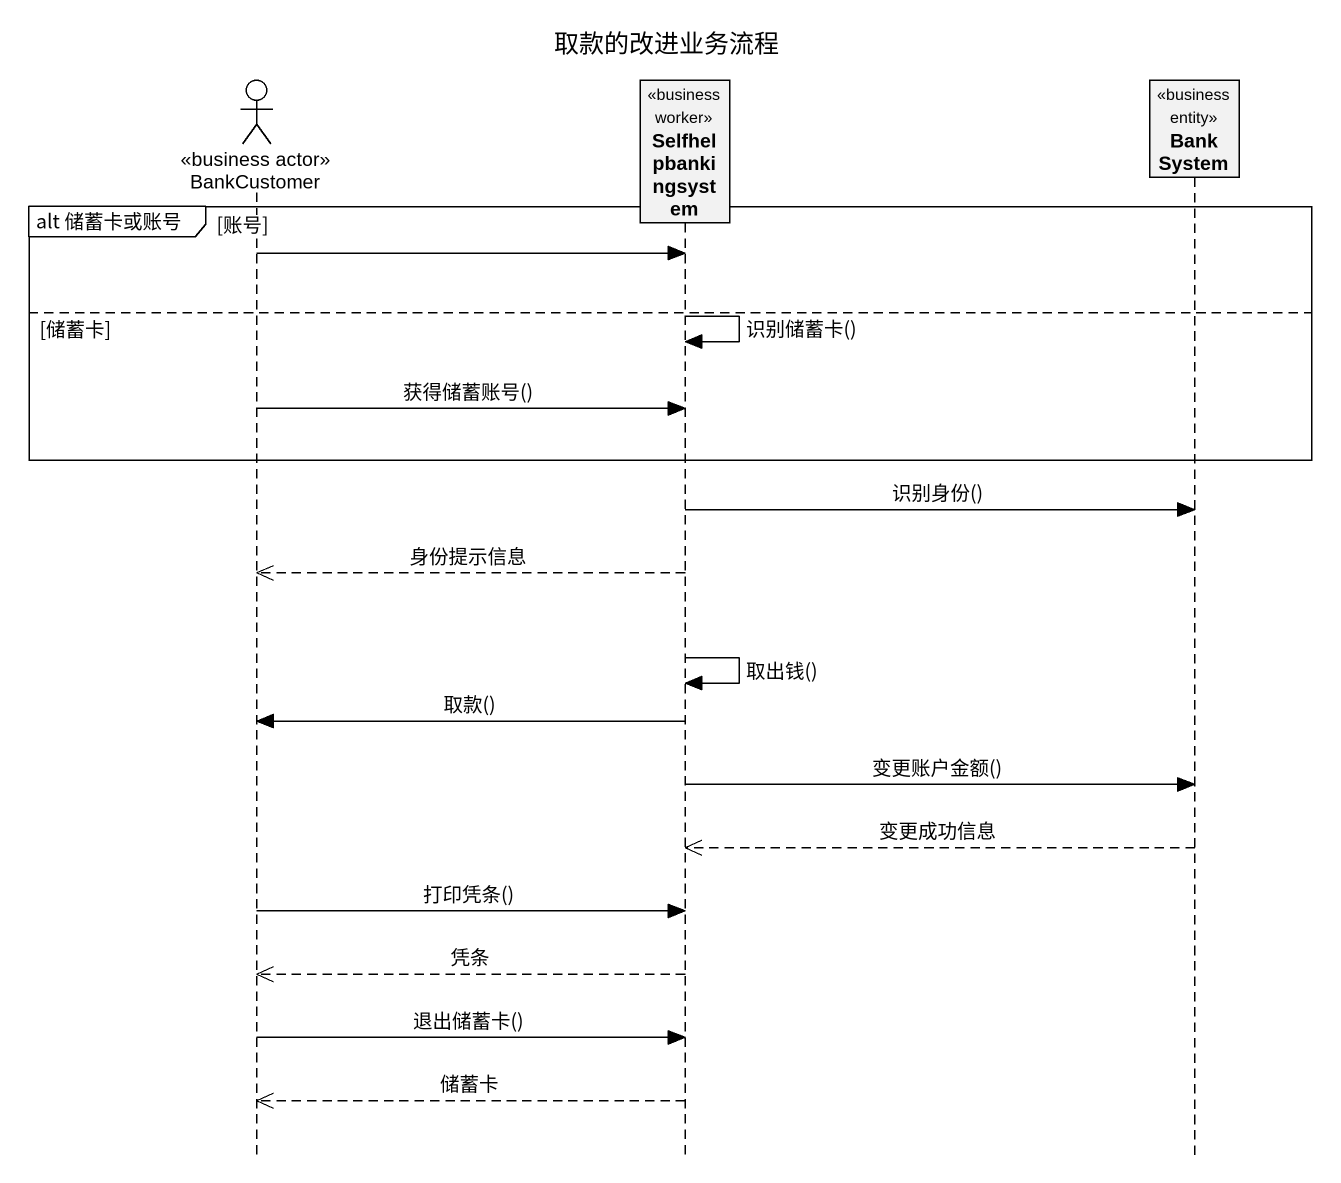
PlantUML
@startuml
title 取款的改进业务流程
hide footbox
actor BankCustomer <<business actor>>
participant Selfhelpbankingsystem <<business worker>>
participant BankSystem <<business entity>>

group alt 储蓄卡或账号 [账号]
  BankCustomer -> Selfhelpbankingsystem
else 储蓄卡
  Selfhelpbankingsystem -> Selfhelpbankingsystem : 识别储蓄卡()
  BankCustomer -> Selfhelpbankingsystem : 获得储蓄账号()
end
Selfhelpbankingsystem -> BankSystem : 识别身份()
Selfhelpbankingsystem -->> BankCustomer : 身份提示信息
Selfhelpbankingsystem -> Selfhelpbankingsystem : 取出钱()
Selfhelpbankingsystem -> BankCustomer : 取款()
Selfhelpbankingsystem -> BankSystem : 变更账户金额()
BankSystem -->> Selfhelpbankingsystem : 变更成功信息
BankCustomer -> Selfhelpbankingsystem : 打印凭条()
Selfhelpbankingsystem -->> BankCustomer : 凭条
BankCustomer -> Selfhelpbankingsystem : 退出储蓄卡()
Selfhelpbankingsystem -->> BankCustomer : 储蓄卡
@enduml
